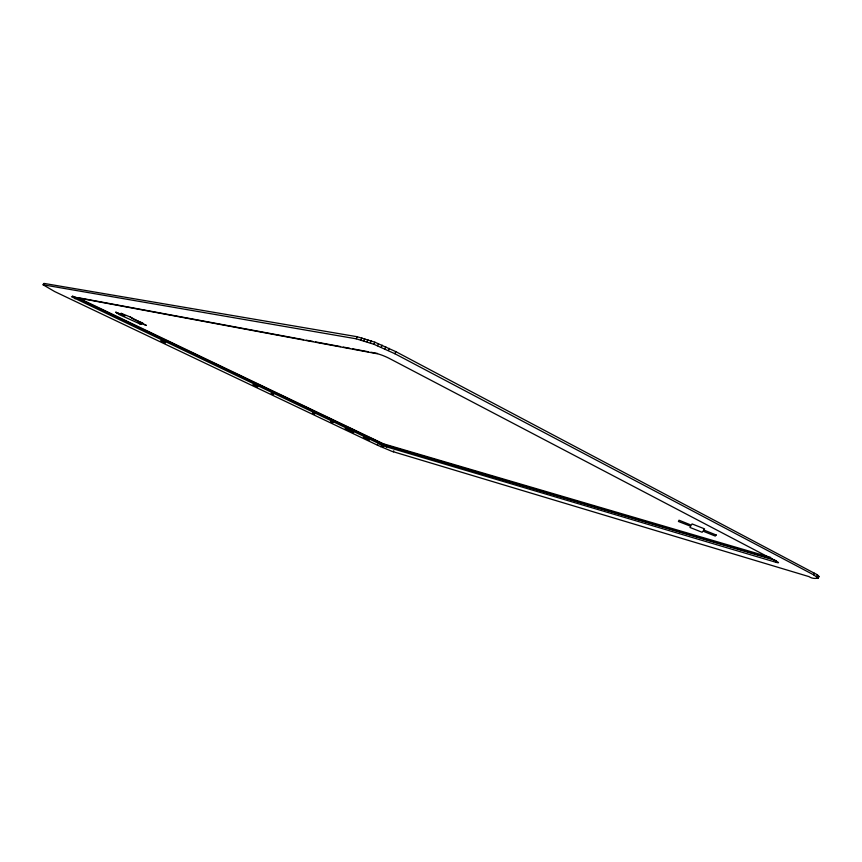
<?xml version="1.0" encoding="UTF-8"?>
<svg xmlns="http://www.w3.org/2000/svg" width="862" height="862" viewBox="0 0 862 862"><rect width="100%" height="100%" fill="white"/><g stroke="black" fill="none" stroke-linecap="round" stroke-linejoin="round"><path stroke-width="1.29" d="M43.111 284.794L54.608 291.528L377.437 445.18L391.682 451.246L809.019 576.624C814.159 580.352 824.718 577.842 814.31 573.187L395.777 351.621L374.83 342.182L357.116 336.719L44.598 283.512L43.682 283.523L43.111 284.794L356.221 338.809L373.936 344.294L394.882 353.732L813.663 574.857L818.264 578.176M43.682 283.523L43.962 284.072M813.663 574.857L814.31 573.187M816.637 576.57L817.273 574.9M817.564 577.249L818.21 575.579M817.37 578.488L818.006 576.84M818.113 577.788L818.749 576.118M818.016 578.413L818.9 576.516M775.778 562.239A7.726 0.743 21.2 0 0 776.985 561.582L389.268 358.398A9.234 1.218 23 0 0 377.384 353.797L71.449 296.711L384.754 446.344L775.778 562.239L776.414 560.602M703.726 530.076L704.577 528.869L692.067 523.924L691.335 525.173L679.019 520.217L678.426 521.478L690.677 526.251L689.977 527.458L702.131 532.274L702.95 531.111L715.255 536.067L716.203 534.925M393.32 451.86L393.783 450.772M377.437 445.18L377.901 444.092M380.142 444.383L380.724 442.993L75.716 297.239L74.994 298.812M380.767 446.721L381.23 445.632M382.566 447.518L383.019 446.43M386.575 446.969L387.157 445.589L772.664 559.05M384.872 348.862L385.767 346.75M388.396 350.489L389.29 348.377M394.882 353.732L395.777 351.621M363.85 340.759L364.745 338.658M367.007 341.783L367.912 339.671M370.391 342.968L371.285 340.856M373.936 344.294L374.83 342.182M377.567 345.737L378.472 343.626M381.241 347.267L382.135 345.156M356.221 338.809L357.116 336.719M360.962 339.908L361.857 337.807M140.969 324.371L137.424 321.882L146.432 325.47L130.108 316.947L121.036 313.262L124.774 315.804L115.767 312.216L119.516 314.738L140.969 324.371L137.403 321.935M142.844 323.067L133.804 319.403L130.13 316.893M44.016 284.783L44.598 283.512M78.948 297.832L303.575 339.693M306.215 340.178L312.82 341.406M315.47 341.902L340.565 346.578M343.216 347.074L349.821 348.302M352.461 348.798L368.322 351.75M370.962 352.246L377.567 353.474M770.822 557.477L383.342 443.768L77.623 297.595M775.089 560.214L385.217 445.234L74.304 296.927M387.157 445.589L380.724 442.993M703.758 530.001L716.171 535M115.745 312.27L124.753 315.858M160.72 340.587L165.579 342.904M252.932 384.538L257.781 386.844M271.131 393.212L273.556 394.365M312.378 412.866L314.813 414.029M330.577 421.54L333.012 422.703M345.145 428.479L353.635 432.53M363.344 437.153L369.41 440.051M72.505 295.925L73.259 296.377"/></g></svg>
